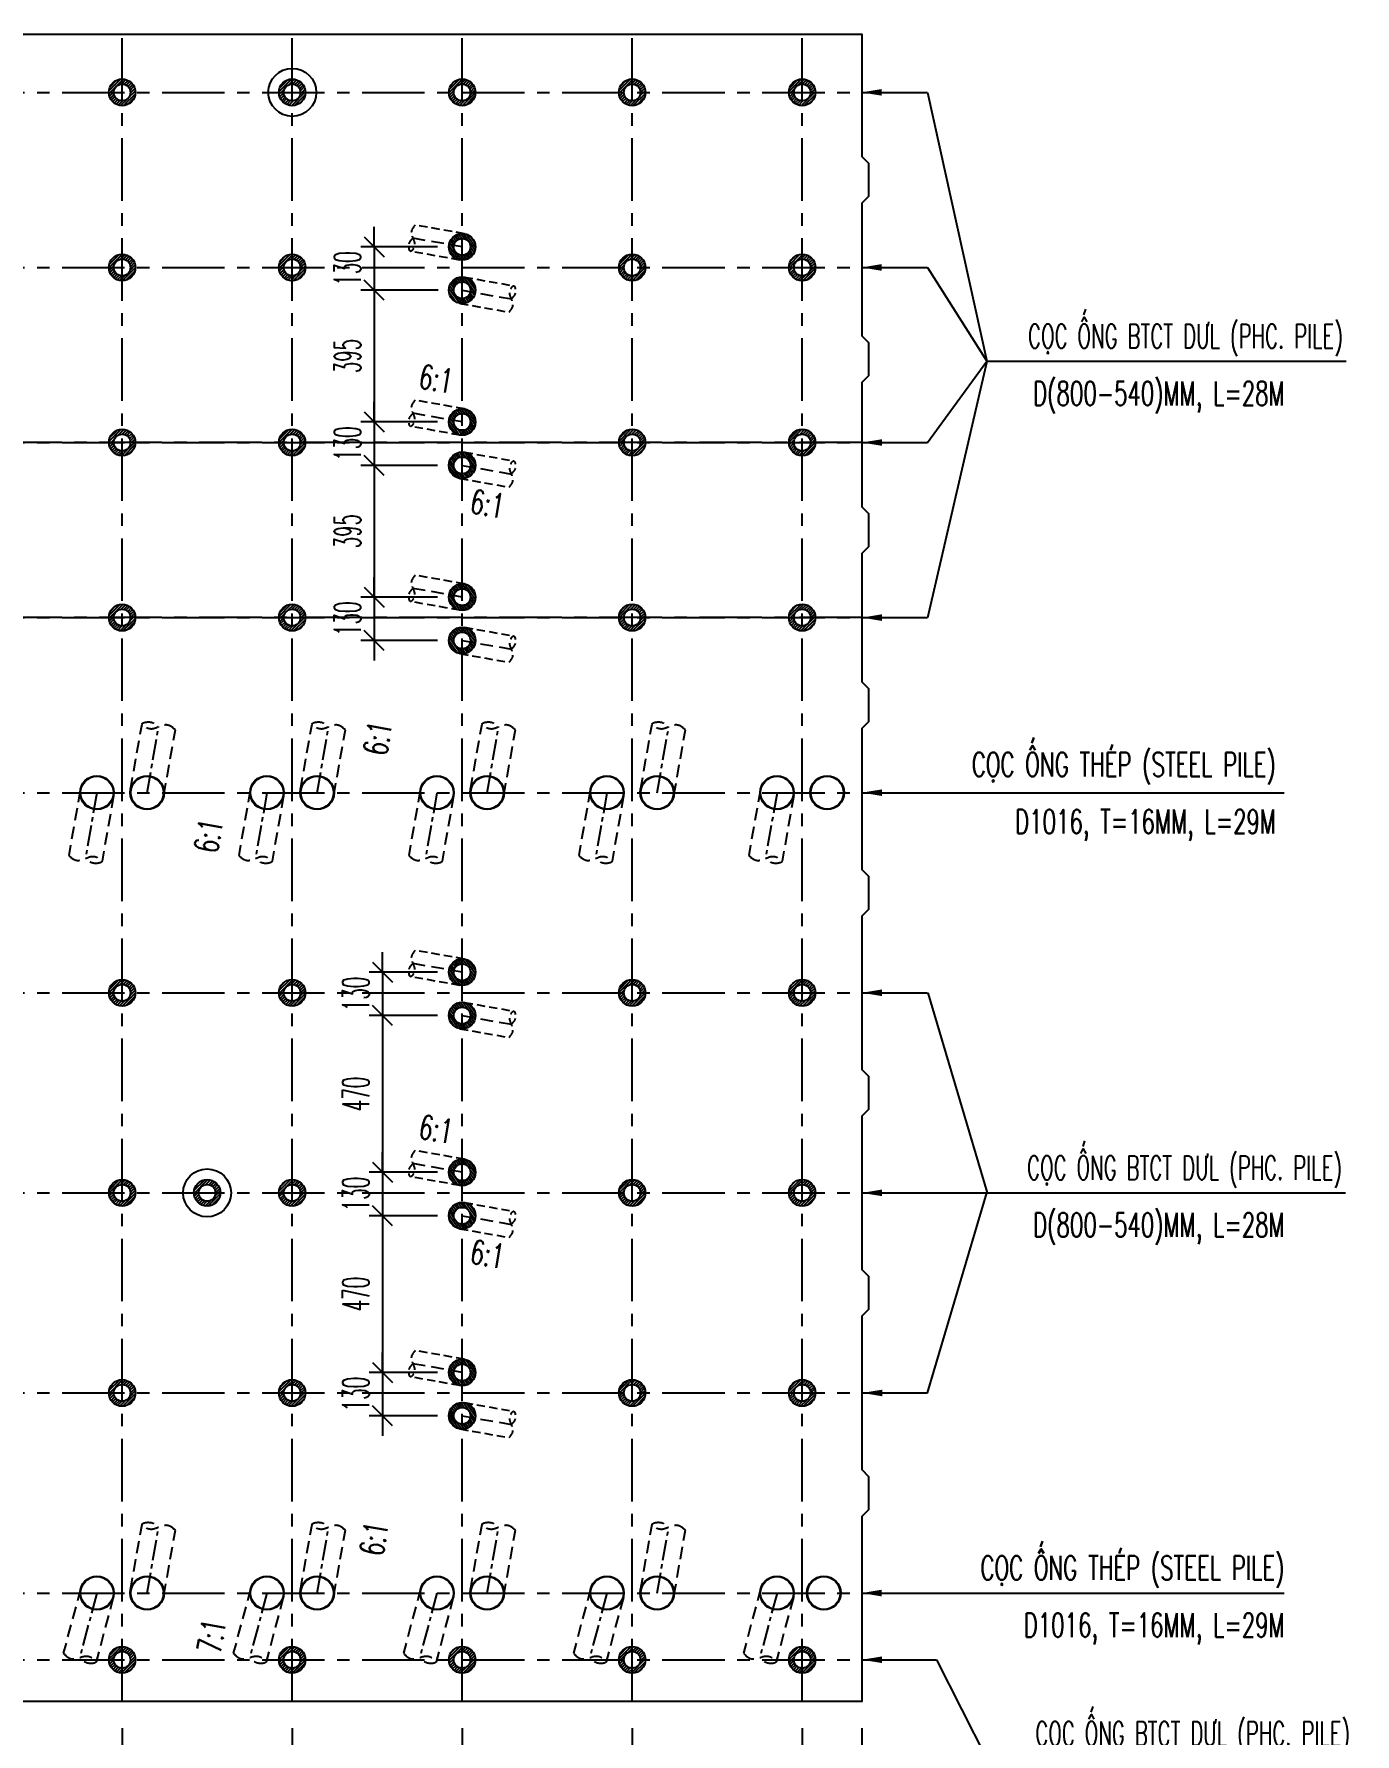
# Model space of a CAD drawing. Extents: x -687 to 941179, y -259 to 135874.
# Drawn here: x 899785 to 903748, y 112163 to 117261 of the extents above; entities that cross this region are included whole.
import ezdxf
from ezdxf.enums import TextEntityAlignment as Align

# ---------------------------------------------------------------- set-up
doc = ezdxf.new("R2010")
doc.units = 0
doc.header["$MEASUREMENT"] = 0
doc.header["$PDMODE"] = 3
doc.linetypes.add('CENTER', pattern=[2, 1.25, -0.25, 0.25, -0.25])
doc.linetypes.add('HIDDEN', pattern=[0.375, 0.25, -0.125])
doc.layers.get('0').update_dxf_attribs({"color": 6, "linetype": 'CONTINUOUS'})
doc.layers.get('DEFPOINTS').update_dxf_attribs({"linetype": 'CONTINUOUS'})
for name, color, linetype in [('Coc', 6, 'CONTINUOUS'), ('Hatch', 8, 'CONTINUOUS'), ('Khung', 1, 'CONTINUOUS'), ('Kich thuoc', 2, 'CONTINUOUS'), ('Net vang', 2, 'CONTINUOUS'), ('Text', 4, 'CONTINUOUS'), ('Tim', 8, 'CENTER')]:
    doc.layers.add(name, color=color, linetype=linetype)
doc.styles.add('Kichthuoc', font='romans.shx', dxfattribs={"width": 0.5})
doc.styles.get("Standard").update_dxf_attribs({"font": 'vnsimpleh.shx', "width": 0.65})
doc.dimstyles.new('Dim 400', dxfattribs={"dimscale": 400, "dimtxt": 0.2, "dimasz": 0.15, "dimexe": 0.1, "dimexo": 0.2, "dimgap": 0.1, "dimtad": 1, "dimdec": 0, "dimlfac": -1, "dimzin": 0, "dimdsep": 46, "dimtxsty": 'Kichthuoc', "dimblk": 'OBLIQUE', "dimcen": 0.1, "dimdle": 0.1, "dimclrd": 2, "dimclre": 2, "dimclrt": 4, "dimadec": 0, "dimazin": 0, "dimtfac": 1, "dimtdec": 0, "dimtix": 1, "dimtmove": 2, "dimatfit": 3, "dimfxl": 1, "dimtolj": 1, "dimtzin": 0, "dimarcsym": 0})
doc.dimstyles.new('Le 400', dxfattribs={"dimscale": 400, "dimtxt": 0.2, "dimasz": 0.15, "dimexe": 0.1, "dimexo": 0.2, "dimgap": 0.1, "dimtad": 1, "dimdec": 0, "dimzin": 0, "dimdsep": 46, "dimtxsty": 'Kichthuoc', "dimblk": 'ARCHTICK', "dimcen": 0, "dimdle": 0.1, "dimclrd": 4, "dimclre": 4, "dimclrt": 256, "dimadec": 0, "dimazin": 0, "dimtfac": 1, "dimtdec": 0, "dimtix": 1, "dimtmove": 2, "dimatfit": 3, "dimfxl": 1, "dimtolj": 1, "dimtzin": 0, "dimarcsym": 0})

# ---------------------------------------------------------------- blocks, each defined once
blk = doc.blocks.new('_ArchTick')
at = {"color": 0, "linetype": 'ByBlock', "const_width": 0.15}
blk.add_lwpolyline([(-0.5, -0.5), (0.5, 0.5)], dxfattribs=at)
blk = doc.blocks.new('Coc ong D800')
at = {"layer": 'Hatch'}
h = blk.add_hatch(dxfattribs=at)
h.set_pattern_fill('ANSI31', color=256, scale=50, style=0)
h.set_pattern_definition([(45, (-821332.725, -122845.077), (-4.419417382, 4.419417382), [])])
h.paths.add_polyline_path([(-40, 0, 1), (40, 0, 1)])
h.paths.add_polyline_path([(25, 0, -1), (-25, 0, -1)], flags=16)
at = {"layer": 'Coc'}
blk.add_circle((0, 0), 40, dxfattribs=at)
at = {"layer": 'Net vang'}
blk.add_circle((0, 0), 25, dxfattribs=at)
blk = doc.blocks.new('_Oblique')
at = {"color": 0, "linetype": 'ByBlock', "lineweight": -2}
blk.add_line((-0.5, -0.5), (0.5, 0.5), dxfattribs=at)
blk = doc.blocks.new('*D105')
at = {"layer": 'DEFPOINTS', "color": 0}
for p in [(899539.2, 112261.1), (900049.2, 112261.1), (900049.2, 111861.1)]:
    blk.add_point(p, dxfattribs=at)
at = {"layer": 'Kich thuoc', "color": 2, "lineweight": -2}
for p, q in [((899539.2, 112181.1), (899539.2, 111821.1)), ((900049.2, 112181.1), (900049.2, 111821.1)), ((899499.2, 111861.1), (900089.2, 111861.1))]:
    blk.add_line(p, q, dxfattribs=at)
at = {"layer": 'Kich thuoc', "color": 2, "lineweight": -2, "xscale": 60, "yscale": 60, "zscale": 60, "rotation": 180}
blk.add_blockref('_Oblique', (899539.2, 111861.1), dxfattribs=at)
at = {"layer": 'Kich thuoc', "color": 2, "lineweight": -2, "xscale": 60, "yscale": 60, "zscale": 60}
blk.add_blockref('_Oblique', (900049.2, 111861.1), dxfattribs=at)
at = {"layer": 'Kich thuoc', "color": 4, "insert": (899794.2, 111941.1), "char_height": 80, "attachment_point": 5, "style": 'Kichthuoc'}
blk.add_mtext('\\A1;510', dxfattribs=at)
blk = doc.blocks.new('*D104')
at = {"layer": 'DEFPOINTS', "color": 0}
for p in [(902089.2, 112261.1), (902268.2, 112261.1), (902268.2, 111861.1)]:
    blk.add_point(p, dxfattribs=at)
at = {"layer": 'Kich thuoc', "color": 2, "lineweight": -2}
for p, q in [((902089.2, 112181.1), (902089.2, 111821.1)), ((902268.2, 112181.1), (902268.2, 111821.1)), ((902049.2, 111861.1), (902308.2, 111861.1))]:
    blk.add_line(p, q, dxfattribs=at)
at = {"layer": 'Kich thuoc', "color": 2, "lineweight": -2, "xscale": 60, "yscale": 60, "zscale": 60, "rotation": 180}
blk.add_blockref('_Oblique', (902089.2, 111861.1), dxfattribs=at)
at = {"layer": 'Kich thuoc', "color": 2, "lineweight": -2, "xscale": 60, "yscale": 60, "zscale": 60}
blk.add_blockref('_Oblique', (902268.2, 111861.1), dxfattribs=at)
at = {"layer": 'Kich thuoc', "color": 4, "insert": (902178.7, 111941.1), "char_height": 80, "attachment_point": 5, "style": 'Kichthuoc'}
blk.add_mtext('\\A1;179', dxfattribs=at)
blk = doc.blocks.new('*D103')
at = {"layer": 'DEFPOINTS', "color": 0}
for p in [(901579.2, 112261.1), (902089.2, 112261.1), (902089.2, 111861.1)]:
    blk.add_point(p, dxfattribs=at)
at = {"layer": 'Kich thuoc', "color": 2, "lineweight": -2}
for p, q in [((901579.2, 112181.1), (901579.2, 111821.1)), ((902089.2, 112181.1), (902089.2, 111821.1)), ((901539.2, 111861.1), (902129.2, 111861.1))]:
    blk.add_line(p, q, dxfattribs=at)
at = {"layer": 'Kich thuoc', "color": 2, "lineweight": -2, "xscale": 60, "yscale": 60, "zscale": 60, "rotation": 180}
blk.add_blockref('_Oblique', (901579.2, 111861.1), dxfattribs=at)
at = {"layer": 'Kich thuoc', "color": 2, "lineweight": -2, "xscale": 60, "yscale": 60, "zscale": 60}
blk.add_blockref('_Oblique', (902089.2, 111861.1), dxfattribs=at)
at = {"layer": 'Kich thuoc', "color": 4, "insert": (901834.2, 111941.1), "char_height": 80, "attachment_point": 5, "style": 'Kichthuoc'}
blk.add_mtext('\\A1;510', dxfattribs=at)
blk = doc.blocks.new('*D102')
at = {"layer": 'DEFPOINTS', "color": 0}
for p in [(901069.2, 112261.1), (901579.2, 112261.1), (901579.2, 111861.1)]:
    blk.add_point(p, dxfattribs=at)
at = {"layer": 'Kich thuoc', "color": 2, "lineweight": -2}
for p, q in [((901069.2, 112181.1), (901069.2, 111821.1)), ((901579.2, 112181.1), (901579.2, 111821.1)), ((901029.2, 111861.1), (901619.2, 111861.1))]:
    blk.add_line(p, q, dxfattribs=at)
at = {"layer": 'Kich thuoc', "color": 2, "lineweight": -2, "xscale": 60, "yscale": 60, "zscale": 60, "rotation": 180}
blk.add_blockref('_Oblique', (901069.2, 111861.1), dxfattribs=at)
at = {"layer": 'Kich thuoc', "color": 2, "lineweight": -2, "xscale": 60, "yscale": 60, "zscale": 60}
blk.add_blockref('_Oblique', (901579.2, 111861.1), dxfattribs=at)
at = {"layer": 'Kich thuoc', "color": 4, "insert": (901324.2, 111941.1), "char_height": 80, "attachment_point": 5, "style": 'Kichthuoc'}
blk.add_mtext('\\A1;510', dxfattribs=at)
blk = doc.blocks.new('*D101')
at = {"layer": 'DEFPOINTS', "color": 0}
for p in [(900559.2, 112261.1), (901069.2, 112261.1), (901069.2, 111861.1)]:
    blk.add_point(p, dxfattribs=at)
at = {"layer": 'Kich thuoc', "color": 2, "lineweight": -2}
for p, q in [((900559.2, 112181.1), (900559.2, 111821.1)), ((901069.2, 112181.1), (901069.2, 111821.1)), ((900519.2, 111861.1), (901109.2, 111861.1))]:
    blk.add_line(p, q, dxfattribs=at)
at = {"layer": 'Kich thuoc', "color": 2, "lineweight": -2, "xscale": 60, "yscale": 60, "zscale": 60, "rotation": 180}
blk.add_blockref('_Oblique', (900559.2, 111861.1), dxfattribs=at)
at = {"layer": 'Kich thuoc', "color": 2, "lineweight": -2, "xscale": 60, "yscale": 60, "zscale": 60}
blk.add_blockref('_Oblique', (901069.2, 111861.1), dxfattribs=at)
at = {"layer": 'Kich thuoc', "color": 4, "insert": (900814.2, 111941.1), "char_height": 80, "attachment_point": 5, "style": 'Kichthuoc'}
blk.add_mtext('\\A1;510', dxfattribs=at)
blk = doc.blocks.new('*D100')
at = {"layer": 'DEFPOINTS', "color": 0}
for p in [(900049.2, 112261.1), (900559.2, 112261.1), (900559.2, 111861.1)]:
    blk.add_point(p, dxfattribs=at)
at = {"layer": 'Kich thuoc', "color": 2, "lineweight": -2}
for p, q in [((900049.2, 112181.1), (900049.2, 111821.1)), ((900559.2, 112181.1), (900559.2, 111821.1)), ((900009.2, 111861.1), (900599.2, 111861.1))]:
    blk.add_line(p, q, dxfattribs=at)
at = {"layer": 'Kich thuoc', "color": 2, "lineweight": -2, "xscale": 60, "yscale": 60, "zscale": 60, "rotation": 180}
blk.add_blockref('_Oblique', (900049.2, 111861.1), dxfattribs=at)
at = {"layer": 'Kich thuoc', "color": 2, "lineweight": -2, "xscale": 60, "yscale": 60, "zscale": 60}
blk.add_blockref('_Oblique', (900559.2, 111861.1), dxfattribs=at)
at = {"layer": 'Kich thuoc', "color": 4, "insert": (900304.2, 111941.1), "char_height": 80, "attachment_point": 5, "style": 'Kichthuoc'}
blk.add_mtext('\\A1;510', dxfattribs=at)
blk = doc.blocks.new('*D99')
at = {"layer": 'DEFPOINTS', "color": 0}
for p in [(894770.2, 112261.1), (902268.2, 112261.1), (902268.2, 111611.1)]:
    blk.add_point(p, dxfattribs=at)
at = {"layer": 'Kich thuoc', "color": 2, "lineweight": -2}
for p, q in [((894770.2, 112181.1), (894770.2, 111571.1)), ((902268.2, 112181.1), (902268.2, 111571.1)), ((894730.2, 111611.1), (902308.2, 111611.1))]:
    blk.add_line(p, q, dxfattribs=at)
at = {"layer": 'Kich thuoc', "color": 2, "lineweight": -2, "xscale": 60, "yscale": 60, "zscale": 60, "rotation": 180}
blk.add_blockref('_Oblique', (894770.2, 111611.1), dxfattribs=at)
at = {"layer": 'Kich thuoc', "color": 2, "lineweight": -2, "xscale": 60, "yscale": 60, "zscale": 60}
blk.add_blockref('_Oblique', (902268.2, 111611.1), dxfattribs=at)
at = {"layer": 'Kich thuoc', "color": 4, "insert": (898519.2, 111691.1), "char_height": 80, "attachment_point": 5, "style": 'Kichthuoc'}
blk.add_mtext('\\A1;7498', dxfattribs=at)
blk = doc.blocks.new('Coc thep D1000 xien')
at = {"layer": 'Coc', "color": 181, "linetype": 'HIDDEN', "ltscale": 150}
for p, q in [((-50, 8.8), (-84.8, -188.1)), ((50, -8.8), (15.3, -205.8))]:
    blk.add_line(p, q, dxfattribs=at)
at = {"layer": 'Coc'}
blk.add_circle((0, 0), 50.8, dxfattribs=at)
at = {"layer": 'Coc', "color": 7}
blk.add_circle((0, 0), 49.2, dxfattribs=at)
at = {"layer": 'Coc', "color": 181, "linetype": 'HIDDEN', "ltscale": 150}
blk.add_open_spline([(-84.8, -188.1), (-77.3, -194.7), (-62.4, -207.7), (-33.2, -197.3), (-10.4, -185.6), (29.2, -208.2), (-15.5, -216), (-27.9, -203.4), (-34.2, -197)], degree=3, knots=[0, 0, 0, 0, 27.628937, 55.257873, 82.88681, 109.579338, 136.271866, 163.900803, 163.900803, 163.900803, 163.900803], dxfattribs=at)
at = {"layer": 'Tim', "ltscale": 50}
blk.add_line((0, 0), (-34.7, -197), dxfattribs=at)
blk = doc.blocks.new('*D730')
at = {"layer": 'DEFPOINTS', "color": 0}
for p in [(901075.5, 116622.7), (900805.4, 116493), (901077.2, 116493)]:
    blk.add_point(p, dxfattribs=at)
at = {"layer": 'Kich thuoc', "color": 2, "lineweight": -2}
for p, q in [((900805.4, 116622.7), (900805.4, 116682.7)), ((900995.5, 116622.7), (900765.4, 116622.7)), ((900805.4, 116622.7), (900805.4, 116493)), ((900997.2, 116493), (900765.4, 116493)), ((900805.4, 116493), (900805.4, 116433))]:
    blk.add_line(p, q, dxfattribs=at)
at = {"layer": 'Kich thuoc', "color": 2, "lineweight": -2, "xscale": 60, "yscale": 60, "zscale": 60}
for p, rotation in [((900805.4, 116622.7), 270), ((900805.4, 116493), 90)]:
    blk.add_blockref('_Oblique', p, dxfattribs=dict(at, rotation=rotation))
at = {"layer": 'Kich thuoc', "color": 4, "insert": (900725.4, 116557.9), "char_height": 80, "attachment_point": 5, "rotation": 90, "style": 'Kichthuoc'}
blk.add_mtext('\\A1;130', dxfattribs=at)
blk = doc.blocks.new('*D731')
at = {"layer": 'DEFPOINTS', "color": 0}
for p in [(901077.2, 116493), (900805.4, 116097.7), (901075.5, 116097.7)]:
    blk.add_point(p, dxfattribs=at)
at = {"layer": 'Kich thuoc', "color": 2, "lineweight": -2}
for p, q in [((900805.4, 116533), (900805.4, 116057.7)), ((900997.2, 116493), (900765.4, 116493)), ((900995.5, 116097.7), (900765.4, 116097.7))]:
    blk.add_line(p, q, dxfattribs=at)
at = {"layer": 'Kich thuoc', "color": 2, "lineweight": -2, "xscale": 60, "yscale": 60, "zscale": 60}
for p, rotation in [((900805.4, 116493), 90), ((900805.4, 116097.7), 270)]:
    blk.add_blockref('_Oblique', p, dxfattribs=dict(at, rotation=rotation))
at = {"layer": 'Kich thuoc', "color": 4, "insert": (900725.4, 116295.4), "char_height": 80, "attachment_point": 5, "rotation": 90, "style": 'Kichthuoc'}
blk.add_mtext('\\A1;395', dxfattribs=at)
blk = doc.blocks.new('*D732')
at = {"layer": 'DEFPOINTS', "color": 0}
for p in [(901075.5, 116097.7), (900805.4, 115967.7), (901075.5, 115967.7)]:
    blk.add_point(p, dxfattribs=at)
at = {"layer": 'Kich thuoc', "color": 2, "lineweight": -2}
for p, q in [((900805.4, 116097.7), (900805.4, 116157.7)), ((900995.5, 116097.7), (900765.4, 116097.7)), ((900805.4, 116097.7), (900805.4, 115967.7)), ((900995.5, 115967.7), (900765.4, 115967.7)), ((900805.4, 115967.7), (900805.4, 115907.7))]:
    blk.add_line(p, q, dxfattribs=at)
at = {"layer": 'Kich thuoc', "color": 2, "lineweight": -2, "xscale": 60, "yscale": 60, "zscale": 60}
for p, rotation in [((900805.4, 116097.7), 270), ((900805.4, 115967.7), 90)]:
    blk.add_blockref('_Oblique', p, dxfattribs=dict(at, rotation=rotation))
at = {"layer": 'Kich thuoc', "color": 4, "insert": (900725.4, 116032.7), "char_height": 80, "attachment_point": 5, "rotation": 90, "style": 'Kichthuoc'}
blk.add_mtext('\\A1;130', dxfattribs=at)
blk = doc.blocks.new('*D733')
at = {"layer": 'DEFPOINTS', "color": 0}
for p in [(901075.5, 115967.7), (900805.4, 115572.7), (901075.5, 115572.7)]:
    blk.add_point(p, dxfattribs=at)
at = {"layer": 'Kich thuoc', "color": 2, "lineweight": -2}
for p, q in [((900805.4, 116007.7), (900805.4, 115532.7)), ((900995.5, 115967.7), (900765.4, 115967.7)), ((900995.5, 115572.7), (900765.4, 115572.7))]:
    blk.add_line(p, q, dxfattribs=at)
at = {"layer": 'Kich thuoc', "color": 2, "lineweight": -2, "xscale": 60, "yscale": 60, "zscale": 60}
for p, rotation in [((900805.4, 115967.7), 90), ((900805.4, 115572.7), 270)]:
    blk.add_blockref('_Oblique', p, dxfattribs=dict(at, rotation=rotation))
at = {"layer": 'Kich thuoc', "color": 4, "insert": (900725.4, 115770.2), "char_height": 80, "attachment_point": 5, "rotation": 90, "style": 'Kichthuoc'}
blk.add_mtext('\\A1;395', dxfattribs=at)
blk = doc.blocks.new('*D734')
at = {"layer": 'DEFPOINTS', "color": 0}
for p in [(901075.5, 115572.7), (900805.4, 115442.7), (901075.5, 115442.7)]:
    blk.add_point(p, dxfattribs=at)
at = {"layer": 'Kich thuoc', "color": 2, "lineweight": -2}
for p, q in [((900805.4, 115572.7), (900805.4, 115632.7)), ((900995.5, 115572.7), (900765.4, 115572.7)), ((900805.4, 115572.7), (900805.4, 115442.7)), ((900995.5, 115442.7), (900765.4, 115442.7)), ((900805.4, 115442.7), (900805.4, 115382.7))]:
    blk.add_line(p, q, dxfattribs=at)
at = {"layer": 'Kich thuoc', "color": 2, "lineweight": -2, "xscale": 60, "yscale": 60, "zscale": 60}
for p, rotation in [((900805.4, 115572.7), 270), ((900805.4, 115442.7), 90)]:
    blk.add_blockref('_Oblique', p, dxfattribs=dict(at, rotation=rotation))
at = {"layer": 'Kich thuoc', "color": 4, "insert": (900725.4, 115507.7), "char_height": 80, "attachment_point": 5, "rotation": 90, "style": 'Kichthuoc'}
blk.add_mtext('\\A1;130', dxfattribs=at)
blk = doc.blocks.new('*D735')
at = {"layer": 'DEFPOINTS', "color": 0}
for p in [(901075.5, 114447.7), (900829.9, 114317.7), (901075.5, 114317.7)]:
    blk.add_point(p, dxfattribs=at)
at = {"layer": 'Kich thuoc', "color": 2, "lineweight": -2}
for p, q in [((900829.9, 114447.7), (900829.9, 114507.7)), ((900995.5, 114447.7), (900789.9, 114447.7)), ((900829.9, 114447.7), (900829.9, 114317.7)), ((900995.5, 114317.7), (900789.9, 114317.7)), ((900829.9, 114317.7), (900829.9, 114257.7))]:
    blk.add_line(p, q, dxfattribs=at)
at = {"layer": 'Kich thuoc', "color": 2, "lineweight": -2, "xscale": 60, "yscale": 60, "zscale": 60}
for p, rotation in [((900829.9, 114447.7), 270), ((900829.9, 114317.7), 90)]:
    blk.add_blockref('_Oblique', p, dxfattribs=dict(at, rotation=rotation))
at = {"layer": 'Kich thuoc', "color": 4, "insert": (900749.9, 114382.7), "char_height": 80, "attachment_point": 5, "rotation": 90, "style": 'Kichthuoc'}
blk.add_mtext('\\A1;130', dxfattribs=at)
blk = doc.blocks.new('*D736')
at = {"layer": 'DEFPOINTS', "color": 0}
for p in [(901075.5, 114317.7), (900829.9, 113847.7), (901075.5, 113847.7)]:
    blk.add_point(p, dxfattribs=at)
at = {"layer": 'Kich thuoc', "color": 2, "lineweight": -2}
for p, q in [((900829.9, 114357.7), (900829.9, 113807.7)), ((900995.5, 114317.7), (900789.9, 114317.7)), ((900995.5, 113847.7), (900789.9, 113847.7))]:
    blk.add_line(p, q, dxfattribs=at)
at = {"layer": 'Kich thuoc', "color": 2, "lineweight": -2, "xscale": 60, "yscale": 60, "zscale": 60}
for p, rotation in [((900829.9, 114317.7), 90), ((900829.9, 113847.7), 270)]:
    blk.add_blockref('_Oblique', p, dxfattribs=dict(at, rotation=rotation))
at = {"layer": 'Kich thuoc', "color": 4, "insert": (900749.9, 114082.7), "char_height": 80, "attachment_point": 5, "rotation": 90, "style": 'Kichthuoc'}
blk.add_mtext('\\A1;470', dxfattribs=at)
blk = doc.blocks.new('*D737')
at = {"layer": 'DEFPOINTS', "color": 0}
for p in [(901075.5, 113847.7), (900829.9, 113717.7), (901075.5, 113717.7)]:
    blk.add_point(p, dxfattribs=at)
at = {"layer": 'Kich thuoc', "color": 2, "lineweight": -2}
for p, q in [((900829.9, 113847.7), (900829.9, 113907.7)), ((900995.5, 113847.7), (900789.9, 113847.7)), ((900829.9, 113847.7), (900829.9, 113717.7)), ((900995.5, 113717.7), (900789.9, 113717.7)), ((900829.9, 113717.7), (900829.9, 113657.7))]:
    blk.add_line(p, q, dxfattribs=at)
at = {"layer": 'Kich thuoc', "color": 2, "lineweight": -2, "xscale": 60, "yscale": 60, "zscale": 60}
for p, rotation in [((900829.9, 113847.7), 270), ((900829.9, 113717.7), 90)]:
    blk.add_blockref('_Oblique', p, dxfattribs=dict(at, rotation=rotation))
at = {"layer": 'Kich thuoc', "color": 4, "insert": (900749.9, 113782.7), "char_height": 80, "attachment_point": 5, "rotation": 90, "style": 'Kichthuoc'}
blk.add_mtext('\\A1;130', dxfattribs=at)
blk = doc.blocks.new('*D738')
at = {"layer": 'DEFPOINTS', "color": 0}
for p in [(901075.5, 113717.7), (900829.9, 113247.7), (901075.5, 113247.7)]:
    blk.add_point(p, dxfattribs=at)
at = {"layer": 'Kich thuoc', "color": 2, "lineweight": -2}
for p, q in [((900829.9, 113757.7), (900829.9, 113207.7)), ((900995.5, 113717.7), (900789.9, 113717.7)), ((900995.5, 113247.7), (900789.9, 113247.7))]:
    blk.add_line(p, q, dxfattribs=at)
at = {"layer": 'Kich thuoc', "color": 2, "lineweight": -2, "xscale": 60, "yscale": 60, "zscale": 60}
for p, rotation in [((900829.9, 113717.7), 90), ((900829.9, 113247.7), 270)]:
    blk.add_blockref('_Oblique', p, dxfattribs=dict(at, rotation=rotation))
at = {"layer": 'Kich thuoc', "color": 4, "insert": (900749.9, 113482.7), "char_height": 80, "attachment_point": 5, "rotation": 90, "style": 'Kichthuoc'}
blk.add_mtext('\\A1;470', dxfattribs=at)
blk = doc.blocks.new('*D739')
at = {"layer": 'DEFPOINTS', "color": 0}
for p in [(901075.5, 113247.7), (900829.9, 113117.7), (901075.5, 113117.7)]:
    blk.add_point(p, dxfattribs=at)
at = {"layer": 'Kich thuoc', "color": 2, "lineweight": -2}
for p, q in [((900829.9, 113247.7), (900829.9, 113307.7)), ((900995.5, 113247.7), (900789.9, 113247.7)), ((900829.9, 113247.7), (900829.9, 113117.7)), ((900995.5, 113117.7), (900789.9, 113117.7)), ((900829.9, 113117.7), (900829.9, 113057.7))]:
    blk.add_line(p, q, dxfattribs=at)
at = {"layer": 'Kich thuoc', "color": 2, "lineweight": -2, "xscale": 60, "yscale": 60, "zscale": 60}
for p, rotation in [((900829.9, 113247.7), 270), ((900829.9, 113117.7), 90)]:
    blk.add_blockref('_Oblique', p, dxfattribs=dict(at, rotation=rotation))
at = {"layer": 'Kich thuoc', "color": 4, "insert": (900749.9, 113182.7), "char_height": 80, "attachment_point": 5, "rotation": 90, "style": 'Kichthuoc'}
blk.add_mtext('\\A1;130', dxfattribs=at)
blk = doc.blocks.new('Coc ong D800 xien')
at = {"layer": 'Coc', "color": 181, "linetype": 'HIDDEN', "ltscale": 100}
for p, q in [((-40, 0), (-40, -150)), ((40, 0), (40, -150))]:
    blk.add_line(p, q, dxfattribs=at)
blk.add_open_spline([(-40, -150), (-33.3, -154), (-20, -162.1), (1.2, -150), (17.3, -137.9), (51.1, -150), (17.5, -162.1), (6.2, -154.1), (0.4, -150)], degree=3, knots=[0, 0, 0, 0, 21.755068, 43.510137, 65.265205, 86.282944, 107.300682, 129.055751, 129.055751, 129.055751, 129.055751], dxfattribs=at)
at = {"layer": 'Tim', "linetype": 'HIDDEN', "ltscale": 150}
blk.add_line((0, 0), (0, -150), dxfattribs=at)
at = {"layer": 'Coc'}
blk.add_blockref('Coc ong D800', (0, 0), dxfattribs=at)

msp = doc.modelspace()

# ---------------------------------------------------------------- linework, layer by layer
at = {"layer": 'Coc'}
for centre in [(902164.2, 114986.1), (902164.2, 114986.1), (902154.2, 112586.1)]:
    msp.add_circle(centre, 50.8, dxfattribs=at)
at = {"layer": 'Khung'}
msp.add_lwpolyline([(894770.2, 117261.1), (902268.2, 117261.1), (902268.2, 116893.6), (902288.2, 116873.6), (902288.2, 116773.6), (902268.2, 116753.6), (902268.2, 116356.1), (902278.2, 116346.1), (902288.2, 116336.1), (902288.2, 116236.1), (902278.2, 116226.1), (902268.2, 116216.1), (902268.2, 115843.6), (902288.2, 115823.6), (902288.2, 115723.6), (902268.2, 115703.6), (902268.2, 115318.6), (902278.2, 115308.6), (902288.2, 115298.6), (902288.2, 115198.6), (902278.2, 115188.6), (902268.2, 115178.6), (902268.2, 114756.1), (902288.2, 114736.1), (902288.2, 114636.1), (902268.2, 114616.1), (902268.2, 114156.1), (902278.2, 114146.1), (902288.2, 114136.1), (902288.2, 114036.1), (902278.2, 114026.1), (902268.2, 114016.1), (902268.2, 113556.1), (902288.2, 113536.1), (902288.2, 113436.1), (902268.2, 113416.1), (902268.2, 113356.1), (902268.2, 113356.1), (902268.2, 113356.1), (902268.2, 113256.1), (902268.2, 113216.1), (902268.2, 113216.1), (902268.2, 112956.1), (902288.2, 112936.1), (902288.2, 112836.1), (902268.2, 112816.1), (902268.2, 112261.1), (894770.2, 112261.1)], dxfattribs=at)
at = {"layer": 'Kich thuoc'}
msp.add_line((902643.1, 116279.6), (903721, 116279.6), dxfattribs=at)
at = {"layer": 'Net vang'}
for p, q in [((902465.8, 115511.1), (902644.1, 116279.6)), ((902465.8, 114386.1), (902644.1, 113786.1)), ((902465.8, 113786.1), (902644.1, 113786.1))]:
    msp.add_line(p, q, dxfattribs=at)
for centre, radius in [((900559.7, 117086.1), 71.9), ((902164.2, 114986.1), 49.2), ((900304.2, 113786.1), 71.9), ((902154.2, 112586.1), 49.2)]:
    msp.add_circle(centre, radius, dxfattribs=at)
at = {"layer": 'Tim', "ltscale": 150}
for p, q in [((900049.2, 112261.1), (900049.2, 117261.1)), ((900559.2, 112261.1), (900559.2, 117261.1)), ((901069.2, 112261.1), (901069.2, 117261.1)), ((901579.2, 112261.1), (901579.2, 117261.1)), ((902089.2, 112261.1), (902089.2, 117261.1)), ((894769.2, 117086.1), (902268.2, 117086.1)), ((894769.2, 116561.1), (902268.2, 116561.1)), ((902268.2, 116036.1), (894769.2, 116036.1)), ((894769.2, 116036.1), (902268.2, 116036.1)), ((902268.2, 115511.1), (894769.2, 115511.1)), ((894769.2, 115511.1), (902268.2, 115511.1)), ((894769.2, 114986.1), (902268.2, 114986.1)), ((894769.2, 114986.1), (902269.2, 114986.1)), ((894769.2, 114986.1), (902268.2, 114986.1)), ((894769.2, 114986.1), (902269.2, 114986.1)), ((894769.2, 114386.1), (902268.2, 114386.1)), ((894769.2, 113786.1), (902268.2, 113786.1)), ((894769.2, 113186.1), (902268.2, 113186.1)), ((894769.2, 112586.1), (902268.2, 112586.1)), ((894769.2, 112386.1), (902269.2, 112386.1))]:
    msp.add_line(p, q, dxfattribs=at)

# ---------------------------------------------------------------- block references
at = {"layer": 'Coc'}
for name, p in [('Coc ong D800', (900049.2, 117086.1)), ('Coc ong D800', (900559.2, 117086.1)), ('Coc ong D800', (901069.2, 117086.1)), ('Coc ong D800', (901579.2, 117086.1)), ('Coc ong D800', (902089.2, 117086.1)), ('Coc ong D800', (900049.2, 116561.1)), ('Coc ong D800', (900559.2, 116561.1)), ('Coc ong D800', (901579.2, 116561.1)), ('Coc ong D800', (902089.2, 116561.1)), ('Coc ong D800', (900049.2, 116036.1)), ('Coc ong D800', (900559.2, 116036.1)), ('Coc ong D800', (901579.2, 116036.1)), ('Coc ong D800', (902089.2, 116036.1)), ('Coc ong D800', (900049.2, 115511.1)), ('Coc ong D800', (900559.2, 115511.1)), ('Coc ong D800', (901579.2, 115511.1)), ('Coc ong D800', (902089.2, 115511.1)), ('Coc thep D1000 xien', (899973.7, 114986.1)), ('Coc thep D1000 xien', (900483.7, 114986.1)), ('Coc thep D1000 xien', (900993.7, 114986.1)), ('Coc thep D1000 xien', (901503.7, 114986.1)), ('Coc thep D1000 xien', (902013.7, 114986.1)), ('Coc ong D800', (900049.2, 114386.1)), ('Coc ong D800', (900559.2, 114386.1)), ('Coc ong D800', (901579.2, 114386.1)), ('Coc ong D800', (902089.2, 114386.1)), ('Coc ong D800', (900049.2, 113786.1)), ('Coc ong D800', (900304.2, 113786.1)), ('Coc ong D800', (900559.2, 113786.1)), ('Coc ong D800', (901579.2, 113786.1)), ('Coc ong D800', (902089.2, 113786.1)), ('Coc ong D800', (900049.2, 113186.1)), ('Coc ong D800', (900559.2, 113186.1)), ('Coc ong D800', (901579.2, 113186.1)), ('Coc ong D800', (902089.2, 113186.1)), ('Coc ong D800', (900049.2, 112386.1)), ('Coc ong D800', (900559.2, 112386.1)), ('Coc ong D800', (901069.2, 112386.1)), ('Coc ong D800', (901579.2, 112386.1)), ('Coc ong D800', (902089.2, 112386.1))]:
    msp.add_blockref(name, p, dxfattribs=at)
for name, p, rotation in [('Coc ong D800 xien', (901069.2, 116622.7), 260.0000000012119), ('Coc ong D800 xien', (901069.2, 116492.7), 80.00000000121186), ('Coc ong D800 xien', (901069.2, 116097.7), 260.0000000012119), ('Coc ong D800 xien', (901069.2, 115967.7), 80.00000000121186), ('Coc ong D800 xien', (901069.2, 115572.7), 260.0000000012119), ('Coc ong D800 xien', (901069.2, 115442.7), 80.00000000121186), ('Coc thep D1000 xien', (900124.2, 114986.1), 180), ('Coc thep D1000 xien', (900634.2, 114986.1), 180), ('Coc thep D1000 xien', (901144.2, 114986.1), 180), ('Coc thep D1000 xien', (901654.2, 114986.1), 180), ('Coc ong D800 xien', (901069.2, 114447.7), 260.0000000012118), ('Coc ong D800 xien', (901069.2, 114317.7), 80.00000000121186), ('Coc ong D800 xien', (901069.2, 113847.7), 260.0000000012119), ('Coc ong D800 xien', (901069.2, 113717.7), 80.00000000121186), ('Coc ong D800 xien', (901069.2, 113247.7), 260.0000000012119), ('Coc ong D800 xien', (901069.2, 113117.7), 80.00000000121186), ('Coc thep D1000 xien', (900124.2, 112586.1), 180), ('Coc thep D1000 xien', (900634.2, 112586.1), 180), ('Coc thep D1000 xien', (901144.2, 112586.1), 180), ('Coc thep D1000 xien', (901654.2, 112586.1), 180), ('Coc thep D1000 xien', (899973.7, 112586.1), 355.0000000001278), ('Coc thep D1000 xien', (900483.7, 112586.1), 355.0000000001278), ('Coc thep D1000 xien', (900993.7, 112586.1), 355.0000000001278), ('Coc thep D1000 xien', (901503.7, 112586.1), 355.0000000001278), ('Coc thep D1000 xien', (902013.7, 112586.1), 355.0000000001277)]:
    msp.add_blockref(name, p, dxfattribs=dict(at, rotation=rotation))

# ---------------------------------------------------------------- texts
at = {"layer": 'Text'}
for s, width, p in [('cäc èng btct d\xadl (phc. pile)', 0.6, (903711, 116319.1)), ('d(800-540)mm, l=28m', 0.65, (903536.3, 116147.6)), ('cäc èng thÐp (steel pile)', 0.65, (903510.5, 115034.8)), ('d1016, t=16mm, l=29m', 0.65, (903510.5, 114863.3)), ('cäc èng btct d\xadl (phc. pile)', 0.6, (903708.2, 113825.6)), ('d(800-540)mm, l=28m', 0.65, (903536.3, 113654.1)), ('cäc èng thÐp (steel pile)', 0.65, (903536.3, 112625.6)), ('d1016, t=16mm, l=29m', 0.65, (903536.3, 112454.1)), ('cäc èng btct d\xadl (phc. pile)', 0.6, (903732.7, 112129.1))]:
    msp.add_text(s, height=72, dxfattribs=dict(at, width=width)).set_placement(p, align=Align.RIGHT)
at = {"layer": 'Text', "width": 0.65}
for s, rotation, p in [('6:1', 350, (900985.2, 116191.7)), ('6:1', 350, (901139.4, 115817.1)), ('6:1', 80, (900851.2, 115143)), ('6:1', 80, (900343.7, 114850.6)), ('6:1', 350, (900985.2, 113941.7)), ('6:1', 350, (901139.4, 113567.1)), ('6:1', 80, (900840.2, 112743)), ('7:1', 80, (900352.7, 112450.6))]:
    msp.add_text(s, height=72, rotation=rotation, dxfattribs=at).set_placement(p, align=Align.CENTER)

# ---------------------------------------------------------------- dimensions: what is measured, and where the dimension line sits
at = {"layer": 'Kich thuoc'}
for base, p1, p2, picture, middle in [((900805.4, 116493), (901075.5, 116622.7), (901077.2, 116493), '*D730', (900725.4, 116557.9)), ((900805.4, 116097.7), (901077.2, 116493), (901075.5, 116097.7), '*D731', (900725.4, 116295.4)), ((900805.4, 115967.7), (901075.5, 116097.7), (901075.5, 115967.7), '*D732', (900725.4, 116032.7)), ((900805.4, 115572.7), (901075.5, 115967.7), (901075.5, 115572.7), '*D733', (900725.4, 115770.2)), ((900805.4, 115442.7), (901075.5, 115572.7), (901075.5, 115442.7), '*D734', (900725.4, 115507.7)), ((900829.9, 114317.7), (901075.5, 114447.7), (901075.5, 114317.7), '*D735', (900749.9, 114382.7)), ((900829.9, 113847.7), (901075.5, 114317.7), (901075.5, 113847.7), '*D736', (900749.9, 114082.7)), ((900829.9, 113717.7), (901075.5, 113847.7), (901075.5, 113717.7), '*D737', (900749.9, 113782.7)), ((900829.9, 113247.7), (901075.5, 113717.7), (901075.5, 113247.7), '*D738', (900749.9, 113482.7)), ((900829.9, 113117.7), (901075.5, 113247.7), (901075.5, 113117.7), '*D739', (900749.9, 113182.7))]:
    dim = msp.add_linear_dim(base=base, p1=p1, p2=p2, angle=90, dimstyle='Dim 400', dxfattribs=at)
    dim.commit()
    dim.dimension.update_dxf_attribs({"geometry": picture, "text_midpoint": middle})
for base, p1, p2, picture, middle in [((902268.2, 111611.1), (894770.2, 112261.1), (902268.2, 112261.1), '*D99', (898519.2, 111691.1)), ((900049.2, 111861.1), (899539.2, 112261.1), (900049.2, 112261.1), '*D105', (899794.2, 111941.1)), ((900559.2, 111861.1), (900049.2, 112261.1), (900559.2, 112261.1), '*D100', (900304.2, 111941.1)), ((901069.2, 111861.1), (900559.2, 112261.1), (901069.2, 112261.1), '*D101', (900814.2, 111941.1)), ((901579.2, 111861.1), (901069.2, 112261.1), (901579.2, 112261.1), '*D102', (901324.2, 111941.1)), ((902089.2, 111861.1), (901579.2, 112261.1), (902089.2, 112261.1), '*D103', (901834.2, 111941.1)), ((902268.2, 111861.1), (902089.2, 112261.1), (902268.2, 112261.1), '*D104', (902178.7, 111941.1))]:
    dim = msp.add_linear_dim(base=base, p1=p1, p2=p2, dimstyle='Dim 400', dxfattribs=at)
    dim.commit()
    dim.dimension.update_dxf_attribs({"geometry": picture, "text_midpoint": middle})

# ---------------------------------------------------------------- leaders
for points, dimstyle, override in [([(902267.2, 117086.1), (902464.8, 117086.1), (902643.1, 116279.6)], 'Dim 400', {"dimgap": 0.1, "dimtad": 0}), ([(902267.2, 116561.1), (902464.8, 116561.1), (902643.1, 116279.6)], 'Dim 400', {"dimgap": 0.1, "dimtad": 0}), ([(902268.2, 116036.1), (902464.8, 116036.1), (902643.1, 116279.6)], 'Dim 400', {"dimgap": 0.1, "dimtad": 0}), ([(902268.2, 115511.1), (902464.8, 115511.1)], 'Le 400', {"dimtad": 0, "dimclrd": 256}), ([(902268.2, 114986.1), (903535.3, 114986.1)], 'Dim 400', {"dimgap": 0.1, "dimtad": 0}), ([(902268.2, 114386.1), (902464.8, 114386.1)], 'Le 400', {"dimtad": 0, "dimclrd": 256}), ([(902268.2, 113786.1), (902464.8, 113786.1)], 'Le 400', {"dimtad": 0, "dimclrd": 256}), ([(902269.2, 113186.1), (902464.8, 113186.1), (902643.1, 113786.1), (903718.7, 113786.1)], 'Dim 400', {"dimgap": 0.1, "dimtad": 0}), ([(902267.2, 112586.1), (903535.3, 112586.1)], 'Le 400', {"dimtad": 0, "dimclrd": 256}), ([(902268.2, 112386.1), (902492.5, 112386.1), (902642.2, 112089.6), (903747.5, 112089.6)], 'Dim 400', {"dimgap": 0.1, "dimtad": 0})]:
    msp.add_leader(points, dimstyle=dimstyle, override=override, dxfattribs=at)

doc.saveas('drawing.dxf')
